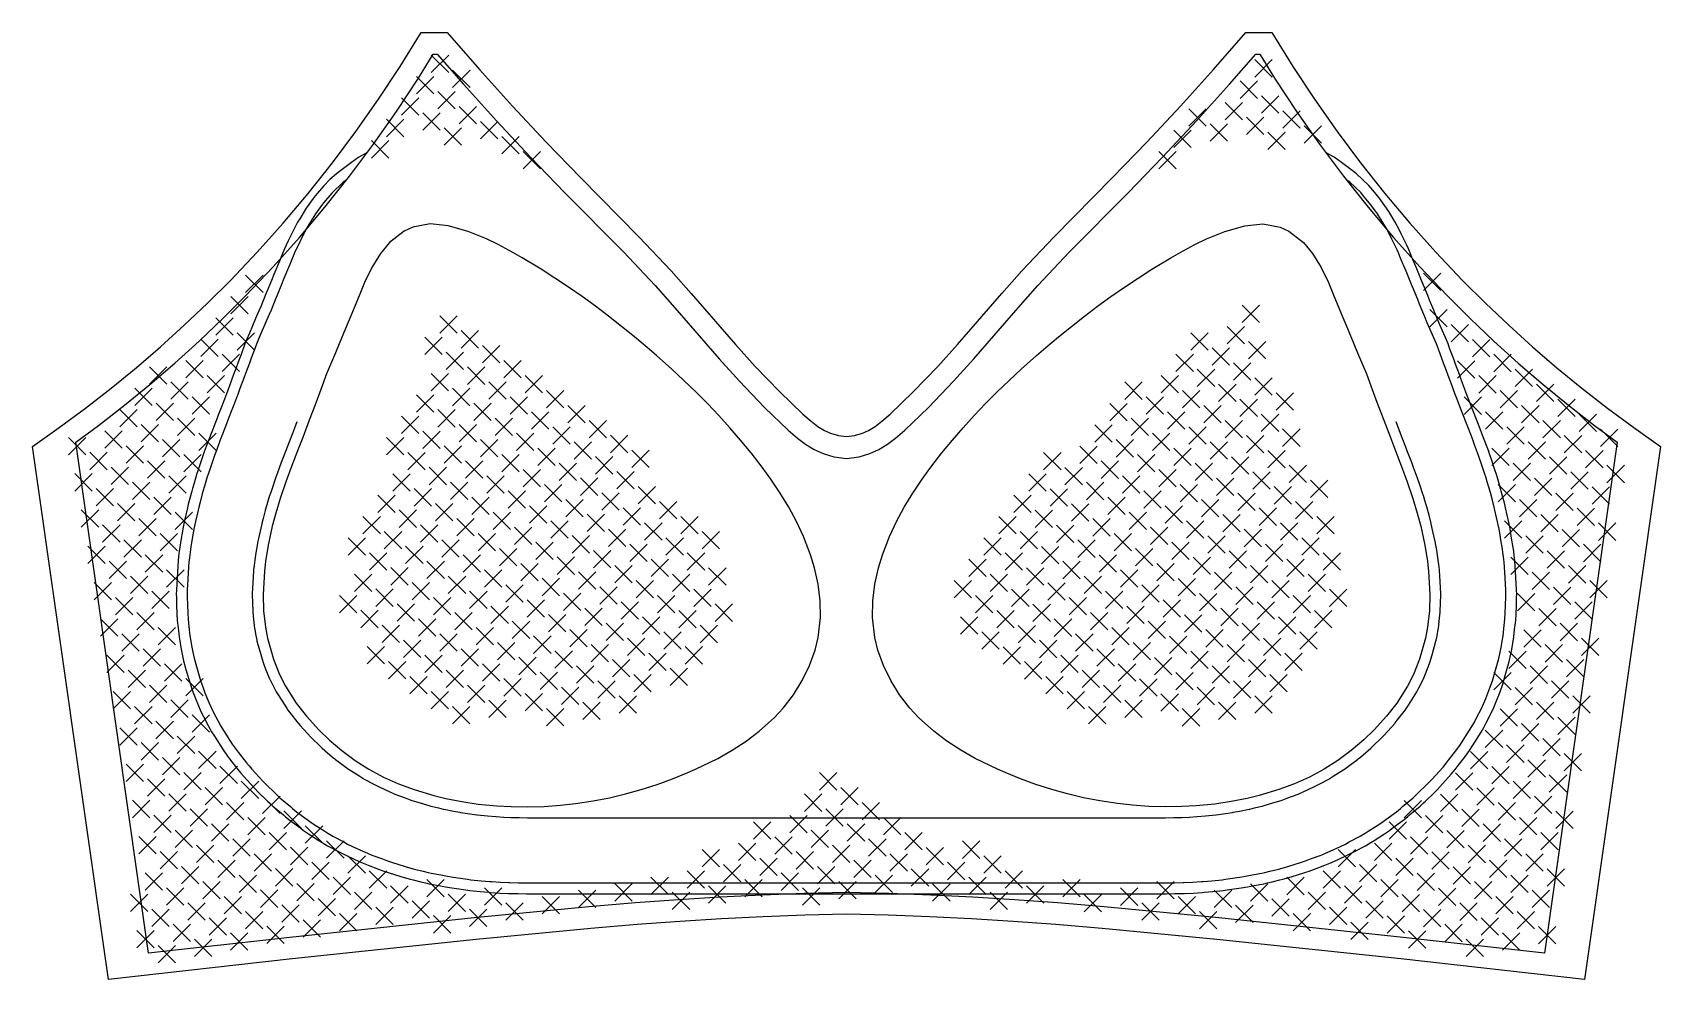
# Model space of a CAD drawing. Extents: x 16 to 391, y 11 to 229.
import ezdxf

# ---------------------------------------------------------------- set-up
doc = ezdxf.new("R2010")
doc.units = 0
doc.header["$PDMODE"] = 3
doc.header["$PDSIZE"] = 2
doc.layers.get('0').update_dxf_attribs({"linetype": 'CONTINUOUS'})
doc.layers.add('LAYER0', color=255, linetype='CONTINUOUS')

msp = doc.modelspace()

# ---------------------------------------------------------------- linework, layer by layer
at = {"color": 7}
for points in [[(92.561783, 201.548904), (92.5168, 201.527374), (90.678337, 200.526001), (88.95462, 199.337952), (86.225121, 197.237747), (85.562393, 196.727585), (83.965103, 195.358337), (82.520485, 193.828888), (80.638382, 191.613586), (80.149429, 191.016083), (78.574844, 188.800232), (77.058517, 186.325882), (76.578735, 185.540543), (75.602676, 183.742081), (74.40921, 181.246307), (73.931686, 180.243042), (73.575203, 179.450104), (72.787598, 177.591187), (72.439148, 176.764572), (72.368866, 176.595688), (71.114288, 173.541763), (70.549988, 172.165802), (70.544258, 172.151825), (69.55262, 169.728668), (69.12291, 168.675446), (68.141273, 166.302704), (67.721458, 165.285385), (67.138092, 163.901047), (66.908783, 163.354843), (65.456566, 159.999969), (64.805061, 158.472687), (64.433441, 157.536926), (63.548584, 155.134216), (63.128162, 153.988525), (62.248188, 151.613907), (61.833683, 150.491348), (60.948532, 148.132126), (60.539875, 147.039001), (59.538551, 144.420456), (59.087227, 143.238159), (58.249607, 141.108948), (57.84972, 140.059753), (56.932732, 137.690109), (56.492176, 136.547546), (56.399998, 136.303741), (55.508518, 133.898804), (55.075832, 132.727341), (54.897907, 132.225128), (54.030041, 129.667831), (53.584076, 128.351868), (53.366898, 127.671249), (52.71463, 125.493561), (52.352428, 124.273582), (52.179058, 123.653198), (51.679829, 121.74894), (51.382412, 120.607346), (51.195831, 119.827431), (50.617001, 117.17382), (50.242157, 115.447876), (50.048615, 114.430359), (49.691563, 112.246574), (49.43478, 110.664619), (49.316696, 109.824951), (49.167145, 108.569), (49.050865, 107.570786), (48.945923, 106.340408), (48.791962, 103.503159), (48.654083, 100.957191), (48.624817, 99.875648), (48.633926, 99.272079), (48.690022, 97.414108), (48.75246, 95.438614), (48.862511, 93.882515), (49.049038, 92.187653), (49.28418, 90.076859), (49.491852, 88.669601), (49.684464, 87.623482), (49.964069, 86.119713), (50.318817, 84.561211), (50.848118, 82.601341), (51.800003, 79.330856), (52.463646, 77.417587), (52.914158, 76.304314), (53.904678, 73.866714), (54.38575, 72.777054), (54.88131, 71.739372), (56.030117, 69.531281), (56.757076, 68.251373), (57.403183, 67.205421), (59.401978, 64.077309), (60.437534, 62.606842), (60.897484, 62.012413), (62.787029, 59.578594), (63.490982, 58.721989), (64.128372, 57.988792), (66.737572, 55.146057), (67.572052, 54.289745), (69.651505, 52.279755), (70.074913, 51.87669), (70.885933, 51.145779), (73.284569, 49.099895), (73.806923, 48.655937), (74.851036, 47.826855), (77.297157, 46.014088), (77.92794, 45.548134), (79.078705, 44.758602), (81.495529, 43.221626), (82.226273, 42.757206), (83.488258, 42.018501), (86.007896, 40.66478), (86.917542, 40.177608), (88.153061, 39.569679), (90.608833, 38.464661), (91.644577, 38.000347), (92.805611, 37.523041), (95.224846, 36.61615), (96.395844, 36.179123), (97.448357, 35.819328), (100.608444, 34.83633), (102.483536, 34.307217), (103.19529, 34.120438), (104.939957, 33.696751), (106.026939, 33.434822), (106.875252, 33.24979), (109.105652, 32.813789), (110.623657, 32.518948), (111.553093, 32.361053), (113.711533, 32.046532), (115.33078, 31.812517), (116.262352, 31.700127), (118.639442, 31.469769), (120.604256, 31.282543), (121.015442, 31.247639), (123.169586, 31.087141), (125.154655, 31.027298), (125.451485, 31.020554), (127.389519, 30.990915), (129.271805, 30.964409), (276.755432, 30.964409), (278.637726, 30.990915), (280.575775, 31.020554), (280.872528, 31.027296), (282.857666, 31.087135), (285.011841, 31.247641), (285.423004, 31.282547), (287.387787, 31.469772), (289.764862, 31.700123), (290.696442, 31.812515), (292.315704, 32.046528), (294.474152, 32.361053), (295.403595, 32.518948), (296.9216, 32.813793), (299.152008, 33.24979), (300.000305, 33.434818), (301.08728, 33.696751), (302.83194, 34.120438), (303.543762, 34.307232), (305.418823, 34.836338), (308.578888, 35.819324), (309.631409, 36.179123), (310.802399, 36.61615), (313.221649, 37.523041), (314.38266, 38.00034), (315.418396, 38.464653), (317.874176, 39.569675), (319.109711, 40.177616), (320.019379, 40.664787), (322.539001, 42.018509), (323.800934, 42.757179), (324.531677, 43.221603), (326.948517, 44.758579), (328.099396, 45.548195), (328.730164, 46.014141), (331.17627, 47.826912), (332.220245, 48.655884), (332.742615, 49.099846), (335.141266, 51.145729), (335.952271, 51.876629), (336.375732, 52.279747), (338.455261, 54.28981), (339.041779, 54.880848), (339.711517, 55.584469), (342.295502, 58.450047), (343.228088, 59.562965), (343.689575, 60.156189), (345.577576, 62.591187), (346.536835, 63.940155), (347.207245, 64.970718), (349.183838, 68.112923), (349.851898, 69.257385), (350.398346, 70.269096), (351.505676, 72.498215), (352.1185, 73.856697), (352.571228, 74.969078), (353.55954, 77.407562), (354.197327, 79.229126), (354.774994, 81.175293), (355.680511, 84.4589), (356.061981, 86.113319), (356.256775, 87.159027), (356.53421, 88.663208), (356.742767, 90.074036), (356.931793, 91.768631), (357.164429, 93.879684), (357.27475, 95.43766), (357.333557, 97.295547), (357.393311, 99.271126), (357.402435, 99.875648), (357.373169, 100.957275), (357.219513, 103.79454), (357.081329, 106.3405), (356.975677, 107.576996), (356.828918, 108.833298), (356.709808, 109.831161), (356.591888, 110.668159), (356.236938, 112.85228), (355.978058, 114.433899), (355.784271, 115.451637), (355.207336, 118.105659), (354.830597, 119.831192), (354.642883, 120.614838), (354.145844, 122.519669), (353.846222, 123.66069), (353.670898, 124.286827), (353.022369, 126.465637), (352.656372, 127.684479), (352.442291, 128.354446), (351.575195, 130.911987), (351.128479, 132.227707), (350.948608, 132.735001), (350.05896, 135.140625), (349.62442, 136.311417), (349.531921, 136.555695), (348.59848, 138.973465), (348.162018, 140.099884), (347.30835, 142.313858), (346.925476, 143.276245), (345.947601, 145.836258), (345.485138, 147.044846), (344.60907, 149.38533), (344.190704, 150.498993), (343.31958, 152.855194), (342.896301, 153.996017), (342.024292, 156.369431), (341.591095, 157.544327), (341.205627, 158.511398), (339.720642, 161.972351), (339.108215, 163.379044), (338.546021, 164.716171), (338.30246, 165.293365), (337.332611, 167.641312), (336.90152, 168.682281), (335.929749, 171.061371), (335.47995, 172.159225), (335.475586, 172.169922), (334.222137, 175.224304), (333.656708, 176.599808), (333.58255, 176.77774), (332.797028, 178.637527), (332.446472, 179.463257), (332.088806, 180.257233), (330.897919, 182.754227), (330.417786, 183.756241), (329.44101, 185.552826), (327.926331, 188.028152), (327.444885, 188.8125), (325.726074, 191.199295), (323.85849, 193.426895), (323.351624, 194.009323), (320.464844, 196.727615), (319.802094, 197.237778), (317.072601, 199.337982), (315.348877, 200.526016), (313.510437, 201.52739), (313.465454, 201.54892)], [(87.947586, 195.408691), (87.749893, 195.256577), (87.087379, 194.746567), (84.425713, 192.210205), (82.558533, 190.012482), (82.08419, 189.432831), (80.706429, 187.493958), (79.191002, 185.021088), (78.71212, 184.237213), (77.85807, 182.663559), (76.665581, 180.169846), (76.189041, 179.168625), (75.877113, 178.474792), (75.090401, 176.617996), (74.742836, 175.793488), (74.681335, 175.645706), (73.427048, 172.592468), (72.863022, 171.217178), (72.858009, 171.204956), (71.866867, 168.78302), (71.435349, 167.725372), (70.451805, 165.348022), (70.02887, 164.323135), (69.442543, 162.931763), (69.208549, 162.37439), (67.753479, 159.012939), (67.104576, 157.49176), (66.779411, 156.672974), (65.895058, 154.271622), (65.473763, 153.12355), (64.592911, 150.746567), (64.176651, 149.619263), (63.28973, 147.25531), (62.878307, 146.1548), (61.873905, 143.528198), (61.41832, 142.334732), (60.580936, 140.206131), (60.183529, 139.163437), (59.264793, 136.789291), (58.824787, 135.648132), (58.744129, 135.434814), (57.853161, 133.03125), (57.420982, 131.861145), (57.265293, 131.421722), (56.397602, 128.864929), (55.951809, 127.549461), (55.761776, 126.953926), (55.110378, 124.779129), (54.749035, 123.56205), (54.597336, 123.019211), (54.098591, 121.116798), (53.801655, 119.977058), (53.638397, 119.294632), (53.059807, 116.642128), (52.685204, 114.91729), (52.515854, 114.026962), (52.159035, 111.844597), (51.902481, 110.264069), (51.79916, 109.529358), (51.649986, 108.276573), (51.534077, 107.281525), (51.442249, 106.204948), (51.288296, 103.367828), (51.150425, 100.821999), (51.124817, 99.875648), (51.132786, 99.347527), (51.188831, 97.491318), (51.251213, 95.517593), (51.347507, 94.155998), (51.533852, 92.462784), (51.76881, 90.353653), (51.950523, 89.122299), (52.142738, 88.078331), (52.421944, 86.576721), (52.732346, 85.213028), (53.25531, 83.276634), (54.200397, 80.029503), (54.781086, 78.355392), (55.230919, 77.243782), (56.22076, 74.807861), (56.641701, 73.854408), (57.118835, 72.855301), (58.247913, 70.685143), (58.884003, 69.565224), (59.520096, 68.535477), (61.508633, 65.423409), (62.414745, 64.136757), (62.873455, 63.54393), (64.761757, 61.111713), (65.377716, 60.362183), (65.992973, 59.654442), (68.579376, 56.836555), (69.30954, 56.08728), (71.382149, 54.083908), (71.798645, 53.687416), (72.508286, 53.047867), (74.905258, 51.003407), (75.425949, 50.560871), (76.339546, 49.835423), (78.784119, 48.0238), (79.413345, 47.558994), (80.420273, 46.868153), (82.836792, 45.331367), (83.56723, 44.867142), (84.671471, 44.220776), (87.189644, 42.86784), (88.097839, 42.381447), (89.178917, 41.84951), (91.633095, 40.745209), (92.667244, 40.281609), (93.683144, 39.863968), (96.100677, 38.957714), (97.269981, 38.52132), (98.190926, 38.206501), (101.319328, 37.23336), (103.162468, 36.713261), (103.785255, 36.549831), (105.527779, 36.126667), (106.612602, 35.865253), (107.354874, 35.70335), (109.583794, 35.267639), (111.100327, 34.973083), (111.913582, 34.834927), (114.070572, 34.520615), (115.68837, 34.286812), (116.503487, 34.188469), (118.878586, 33.958305), (120.841408, 33.771271), (121.201195, 33.740726), (123.300194, 33.584339), (125.229988, 33.526161), (125.489716, 33.52026), (127.426239, 33.490646), (129.307007, 33.464161), (276.720215, 33.464161), (278.601013, 33.490646), (280.537537, 33.52026), (280.797211, 33.526161), (282.727051, 33.584335), (284.82608, 33.74073), (285.185852, 33.771271), (287.148651, 33.958309), (289.523712, 34.188465), (290.338867, 34.286812), (291.956665, 34.520615), (294.113678, 34.834927), (294.926941, 34.973083), (296.443451, 35.267639), (298.672363, 35.70335), (299.414642, 35.865253), (300.499451, 36.126663), (302.241974, 36.549828), (302.864838, 36.713272), (304.707947, 37.233368), (307.836304, 38.206497), (308.757263, 38.52132), (309.926575, 38.957714), (312.344086, 39.863968), (313.359985, 40.281601), (314.394135, 40.745201), (316.848328, 41.849506), (317.929443, 42.381454), (318.837616, 42.867844), (321.355804, 44.220783), (322.459991, 44.867119), (323.19043, 45.331348), (325.606964, 46.86813), (326.613983, 47.559048), (327.243195, 48.023849), (329.687744, 49.835472), (330.601227, 50.560822), (331.121918, 51.003365), (333.518921, 53.047825), (334.228546, 53.687363), (334.645111, 54.083904), (336.717743, 56.087337), (337.230957, 56.604496), (337.877472, 57.283695), (340.438873, 60.124233), (341.254883, 61.098038), (341.715118, 61.689663), (343.601868, 64.123055), (344.441223, 65.303406), (345.101257, 66.318001), (347.067719, 69.444077), (347.652252, 70.44548), (348.178406, 71.419579), (349.266693, 73.61042), (349.802917, 74.799095), (350.254974, 75.909805), (351.242615, 78.346611), (351.80069, 79.940491), (352.371399, 81.863342), (353.270447, 85.123512), (353.604248, 86.571121), (353.798645, 87.614685), (354.075684, 89.116699), (354.258179, 90.351173), (354.446991, 92.044121), (354.679443, 94.153526), (354.776001, 95.516754), (354.834747, 97.372871), (354.89444, 99.346695), (354.902435, 99.875648), (354.876831, 100.822075), (354.723175, 103.659203), (354.584991, 106.205025), (354.492554, 107.286964), (354.346191, 108.540092), (354.227417, 109.53479), (354.124237, 110.267166), (353.769562, 112.44986), (353.510895, 114.03006), (353.341339, 114.920578), (352.764618, 117.573494), (352.388123, 119.29792), (352.223877, 119.98362), (351.727325, 121.886589), (351.428192, 123.025764), (351.27478, 123.573631), (350.627136, 125.74955), (350.261993, 126.9655), (350.074677, 127.55172), (349.207733, 130.108765), (348.7612, 131.423981), (348.60379, 131.867859), (347.714661, 134.27211), (347.28064, 135.441513), (347.199707, 135.655258), (346.266785, 138.071625), (345.830139, 139.198547), (344.98053, 141.402039), (344.596191, 142.368057), (343.612427, 144.943512), (343.146973, 146.159912), (342.268219, 148.507553), (341.848083, 149.625946), (340.97522, 151.986908), (340.551056, 153.130096), (339.678162, 155.505905), (339.245453, 156.679443), (338.908173, 157.525635), (337.425812, 160.980499), (336.809723, 162.395554), (336.242096, 163.745682), (335.995453, 164.330109), (335.0224, 166.685837), (334.589447, 167.731354), (333.615875, 170.114807), (333.166595, 171.211426), (333.16275, 171.220779), (331.909576, 174.27449), (331.344452, 175.649307), (331.279572, 175.805008), (330.494904, 177.662689), (330.145264, 178.486313), (329.832306, 179.18103), (328.642395, 181.67598), (328.163239, 182.675949), (327.308563, 184.247955), (325.794769, 186.721817), (325.31424, 187.504684), (323.810272, 189.593124), (321.95752, 191.80307), (321.46579, 192.368088), (318.93985, 194.746597), (318.277344, 195.256592), (318.079651, 195.408707)], [(76.419128, 139.568756), (75.886024, 138.174652), (75.404877, 136.914215), (74.568916, 134.78923), (74.186394, 133.785583), (73.257179, 131.384354), (72.820435, 130.251678), (72.808914, 130.221207), (71.920998, 127.825867), (71.491867, 126.664017), (71.469627, 126.601242), (70.602966, 124.047493), (70.158211, 122.735085), (70.131058, 122.650009), (69.484856, 120.492554), (69.128662, 119.292831), (69.106995, 119.215279), (68.61116, 117.323975), (68.317116, 116.195343), (68.293793, 116.097855), (67.716644, 113.451973), (67.343483, 111.733765), (67.31929, 111.606575), (66.96386, 109.432732), (66.708694, 107.860733), (66.693939, 107.755775), (66.547028, 106.522003), (66.433334, 105.545975), (66.420212, 105.392174), (66.266304, 102.55587), (66.128471, 100.010841), (66.124817, 99.875648), (66.125954, 99.800201), (66.181679, 97.954582), (66.243729, 95.99144), (66.257484, 95.796921), (66.442741, 94.113617), (66.676598, 92.014381), (66.702553, 91.83847), (66.892387, 90.807449), (67.169189, 89.318771), (67.213531, 89.123955), (67.698456, 87.328407), (68.602768, 84.221359), (68.685722, 83.982201), (69.1315, 82.88063), (70.117264, 80.454735), (70.177399, 80.318527), (70.543991, 79.550896), (71.554672, 77.608292), (71.645546, 77.448303), (72.221581, 76.515793), (74.148575, 73.500031), (74.278023, 73.316223), (74.729286, 72.733032), (76.610123, 70.310425), (76.698112, 70.203346), (77.180611, 69.648331), (79.630173, 66.979523), (79.734482, 66.87249), (81.765976, 64.908852), (82.141068, 64.551773), (82.242447, 64.460411), (84.629417, 62.424484), (85.140083, 61.990463), (85.270592, 61.886829), (87.705879, 60.082088), (88.325813, 59.624146), (88.469658, 59.525455), (90.884361, 57.98983), (91.612984, 57.52676), (91.770729, 57.434422), (94.280167, 56.086185), (95.179604, 55.604481), (95.334038, 55.528488), (97.778648, 54.42849), (98.803223, 53.969185), (98.948357, 53.909519), (101.35569, 53.007092), (102.514778, 52.574509), (102.646339, 52.529533), (105.584602, 51.61554), (107.236099, 51.149517), (107.325073, 51.126171), (109.054672, 50.706142), (110.126579, 50.447845), (110.23262, 50.424717), (112.452675, 49.990738), (113.960342, 49.697903), (114.076523, 49.678165), (116.224792, 49.365124), (117.833878, 49.13258), (117.950317, 49.11853), (120.313454, 48.889526), (122.264297, 48.703629), (122.315697, 48.699265), (124.083824, 48.567532), (125.681984, 48.519352), (125.719086, 48.518509), (127.64653, 48.489029), (129.518219, 48.462673), (276.509003, 48.462673), (278.380707, 48.489029), (280.308167, 48.518509), (280.345245, 48.519352), (281.94342, 48.567528), (283.711548, 48.699268), (283.762939, 48.703629), (285.713776, 48.88953), (288.076904, 49.11853), (288.193359, 49.13258), (289.80246, 49.36512), (291.950745, 49.678165), (292.066925, 49.697903), (293.574585, 49.990738), (295.794617, 50.424717), (295.900665, 50.447845), (296.972565, 50.706142), (298.702179, 51.126171), (298.791168, 51.149521), (300.442657, 51.615543), (303.38089, 52.529533), (303.512482, 52.574509), (304.67157, 53.007092), (307.078888, 53.909519), (307.22403, 53.969181), (308.248596, 54.42849), (310.693207, 55.528488), (310.847656, 55.604481), (311.747101, 56.086185), (314.256531, 57.434422), (314.414246, 57.526756), (315.142883, 57.98983), (317.557587, 59.525452), (317.701447, 59.624153), (318.321381, 60.082092), (320.756653, 61.886837), (320.887146, 61.990459), (321.397827, 62.42448), (323.78479, 64.460403), (323.886169, 64.551765), (324.261261, 64.908844), (326.292755, 66.872498), (326.366089, 66.946373), (326.873108, 67.47905), (329.299042, 70.169357), (329.415619, 70.308472), (329.868408, 70.890488), (331.747711, 73.31427), (331.867615, 73.482887), (332.465302, 74.401672), (334.370911, 77.431), (334.454407, 77.574059), (334.858673, 78.322517), (335.832886, 80.283676), (335.909485, 80.453484), (336.357422, 81.554169), (337.341003, 83.980942), (337.420746, 84.208641), (337.949951, 85.991638), (338.810211, 89.111168), (338.85791, 89.31797), (339.049866, 90.348595), (339.324554, 91.837669), (339.350616, 92.014023), (339.538361, 93.697067), (339.769714, 95.79657), (339.783508, 95.991318), (339.841919, 97.836853), (339.901306, 99.800087), (339.902435, 99.875648), (339.898773, 100.010849), (339.745148, 102.847176), (339.607056, 105.392189), (339.593842, 105.546753), (339.449677, 106.780861), (339.333191, 107.756546), (339.318451, 107.861176), (338.965149, 110.035347), (338.707886, 111.607018), (338.683655, 111.734238), (338.108398, 114.380524), (337.733368, 116.09832), (337.7099, 116.196281), (337.216217, 118.08815), (336.920013, 119.216217), (336.898102, 119.294479), (336.255615, 121.453049), (335.895691, 122.651657), (335.868927, 122.735405), (335.003021, 125.289398), (334.557526, 126.601562), (334.535034, 126.664978), (333.648956, 129.060989), (333.217987, 130.222153), (333.206421, 130.252686), (332.276764, 132.660583), (331.838928, 133.790604), (331.013611, 135.931122), (330.620575, 136.918976), (329.608398, 139.568756)]]:
    msp.add_lwpolyline(points, dxfattribs=at)
for points in [[(85.30687, 155.5112), (83.201202, 150.625275), (81.892952, 147.068726), (80.577431, 143.514633), (79.247353, 139.965393), (77.73597, 136.010803), (76.520203, 132.889282), (75.153046, 129.352264), (73.837013, 125.797829), (72.52594, 121.932686), (71.525269, 118.581291), (70.736359, 115.565056), (69.78653, 111.203178), (69.176399, 107.460175), (68.916542, 105.256714), (68.624817, 99.875648), (68.742477, 96.070412), (69.161224, 92.291168), (69.62706, 89.77578), (71.003166, 84.919998), (72.43335, 81.395882), (73.772469, 78.762154), (76.255234, 74.846138), (78.584846, 71.843544), (81.47197, 68.670021), (83.864807, 66.362503), (86.759102, 63.895397), (89.811226, 61.635006), (92.953941, 59.636696), (96.359894, 57.808319), (99.82589, 56.250446), (103.388908, 54.916706), (107.915039, 53.555561), (110.712242, 52.878277), (114.437012, 52.152039), (118.19146, 51.606873), (122.50145, 51.192356), (125.757317, 51.018215), (129.553421, 50.962425), (133.348709, 51.064587), (137.136032, 51.324543), (140.569931, 51.698154), (144.658936, 52.316422), (148.383667, 53.043945), (152.078461, 53.920811), (155.739334, 54.943115), (159.362305, 56.106953), (162.943375, 57.408421), (166.478577, 58.843613), (168.255798, 59.622753), (173.380783, 62.116333), (176.70105, 63.990669), (179.893875, 66.05864), (182.928925, 68.346657), (186.427261, 71.52845), (188.403137, 73.683914), (190.768082, 76.738892), (192.822662, 80.010872), (194.518768, 83.464516), (195.808289, 87.064507), (196.496109, 89.92585), (197.003693, 94.560493), (196.927078, 98.379036), (196.458176, 102.190247), (195.641724, 105.953255), (194.73558, 109.000427), (193.141052, 113.184402), (191.528656, 116.628586), (189.714905, 119.968201), (187.729492, 123.211693), (185.602066, 126.367493), (183.5504, 129.193329), (181.034653, 132.448593), (178.627167, 135.384644), (176.144669, 138.25499), (173.592041, 141.062424), (170.974136, 143.809723), (168.295807, 146.49968), (165.56192, 149.135086), (162.777313, 151.718735), (159.234756, 154.877899), (157.075058, 156.741486), (154.163284, 159.182205), (151.211365, 161.57309), (148.219055, 163.911636), (145.186172, 166.195374), (142.112488, 168.421799), (138.997787, 170.588455), (135.841858, 172.692856), (132.644485, 174.732498), (128.333054, 177.337326), (126.123367, 178.60498), (122.782928, 180.397812), (120.047676, 181.72081), (115.835571, 183.435837), (111.290123, 184.742615), (107.127914, 185.214447), (103.087662, 184.405045), (101.150963, 183.487106), (97.762306, 180.879486), (95.627502, 178.350021), (93.645805, 175.113892), (91.990479, 171.64769), (90.86866, 168.99585), (89.05426, 164.576874), (87.622459, 161.07486), (86.180763, 157.587357)], [(320.720367, 155.5112), (322.82605, 150.625275), (324.134277, 147.068726), (325.449799, 143.514633), (326.779877, 139.965393), (328.29129, 136.010803), (329.50705, 132.889282), (330.874207, 129.352264), (332.190247, 125.797829), (333.501312, 121.932686), (334.501984, 118.581291), (335.290894, 115.565056), (336.240723, 111.203178), (336.85083, 107.460175), (337.110718, 105.256714), (337.402435, 99.875648), (337.28476, 96.070412), (336.866028, 92.291168), (336.400177, 89.77578), (335.024078, 84.919998), (333.593903, 81.395882), (332.254761, 78.762154), (329.772003, 74.846138), (327.442413, 71.843544), (324.555267, 68.670021), (322.162445, 66.362503), (319.268127, 63.895397), (316.216034, 61.635006), (313.073303, 59.636696), (309.667358, 57.808319), (306.201355, 56.250446), (302.638336, 54.916706), (298.112213, 53.555561), (295.315002, 52.878277), (291.59024, 52.152039), (287.835785, 51.606873), (283.525787, 51.192356), (280.269928, 51.018215), (276.473816, 50.962425), (272.678528, 51.064587), (268.891205, 51.324543), (265.457306, 51.698154), (261.368317, 52.316422), (257.643585, 53.043945), (253.948776, 53.920811), (250.287903, 54.943115), (246.664932, 56.106953), (243.083862, 57.408421), (239.548676, 58.843613), (237.771439, 59.622753), (232.646469, 62.116333), (229.326187, 63.990669), (226.133362, 66.05864), (223.098312, 68.346657), (219.599976, 71.52845), (217.6241, 73.683914), (215.259155, 76.738892), (213.204575, 80.010872), (211.508469, 83.464516), (210.218948, 87.064507), (209.531128, 89.92585), (209.02356, 94.560493), (209.100174, 98.379036), (209.569077, 102.190247), (210.385529, 105.953255), (211.291672, 109.000427), (212.886185, 113.184402), (214.498596, 116.628586), (216.312332, 119.968201), (218.29776, 123.211693), (220.425171, 126.367493), (222.476852, 129.193329), (224.992584, 132.448593), (227.400085, 135.384644), (229.882584, 138.25499), (232.435196, 141.062424), (235.053116, 143.809723), (237.73143, 146.49968), (240.465332, 149.135086), (243.249924, 151.718735), (246.792496, 154.877899), (248.952194, 156.741486), (251.863953, 159.182205), (254.815887, 161.57309), (257.808197, 163.911636), (260.841064, 166.195374), (263.914764, 168.421799), (267.029449, 170.588455), (270.185394, 172.692856), (273.382751, 174.732498), (277.694183, 177.337326), (279.90387, 178.60498), (283.244324, 180.397812), (285.979553, 181.72081), (290.191681, 183.435837), (294.737122, 184.742615), (298.899323, 185.214447), (302.939575, 184.405045), (304.876282, 183.487106), (308.264954, 180.879486), (310.39975, 178.350021), (312.381439, 175.113892), (314.036774, 171.64769), (315.1586, 168.99585), (316.972992, 164.576874), (318.404785, 161.07486), (319.846466, 157.587357)]]:
    msp.add_lwpolyline(points, close=True, dxfattribs=at)
for p in [(109.373299, 222.00061), (299.1073, 220.991089), (105.931847, 217.085693), (114.288216, 218.559143), (295.665833, 216.076172), (102.490379, 212.170792), (110.846764, 213.644226), (300.580719, 212.634705), (107.405296, 208.729324), (115.761673, 210.202774), (283.867981, 209.68782), (292.224365, 211.161285), (305.495636, 209.193237), (99.048927, 207.255875), (112.320206, 205.287872), (120.67659, 206.761322), (280.426514, 204.772903), (288.782898, 206.246368), (297.139282, 207.719818), (302.054199, 204.278351), (310.410553, 205.751785), (95.607468, 202.340958), (125.591499, 203.319855), (130.506409, 199.878403), (276.985046, 199.857986), (66.602348, 171.378021), (337.932007, 171.831772), (63.160889, 166.46312), (296.150146, 164.464508), (339.405457, 163.475403), (59.719429, 161.548203), (111.331108, 162.032547), (292.70871, 159.549591), (344.320374, 160.033936), (56.277969, 156.633286), (64.634338, 158.10675), (107.889656, 157.117645), (116.246017, 158.591095), (284.352325, 158.076141), (297.623627, 156.108124), (349.235291, 156.592484), (61.192879, 153.191833), (112.804565, 153.676193), (121.160934, 155.149628), (280.910889, 153.161224), (289.267242, 154.634674), (354.150208, 153.151031), (44.480137, 150.244934), (52.83651, 151.718384), (57.751419, 148.276917), (109.363106, 148.761276), (117.719482, 150.234726), (126.075844, 151.708176), (130.990753, 148.266708), (277.469421, 148.246307), (285.825806, 149.719757), (294.182159, 151.193222), (345.793823, 151.677567), (350.70874, 148.236115), (359.065125, 149.709564), (41.038685, 145.330017), (49.39505, 146.803467), (114.278023, 145.319809), (122.634392, 146.793274), (135.90567, 144.825256), (269.113037, 146.772858), (282.384338, 144.80484), (290.740723, 146.278305), (299.097076, 147.75177), (304.011963, 144.310303), (355.623657, 144.794647), (363.980042, 146.268097), (45.953598, 141.88855), (54.309959, 143.362015), (105.921646, 143.846359), (119.192932, 141.878357), (127.549301, 143.351807), (140.820587, 141.383804), (265.67157, 141.857941), (274.027954, 143.33139), (287.299255, 141.363388), (295.65564, 142.836853), (347.267273, 143.321198), (360.538574, 141.35318), (368.894958, 142.826645), (37.597225, 140.4151), (42.512138, 136.973648), (50.868507, 138.447098), (102.480186, 138.931458), (110.836563, 140.404892), (115.751472, 136.96344), (124.107841, 138.43689), (132.464218, 139.910355), (145.735489, 137.942337), (262.230133, 136.943024), (270.586487, 138.416473), (278.942871, 139.889954), (292.214172, 137.921936), (300.570526, 139.395386), (352.18219, 139.87973), (365.453491, 137.911728), (373.809875, 139.385193), (25.799393, 134.026733), (34.155766, 135.500198), (47.427048, 133.532181), (55.783424, 135.00563), (99.038727, 134.016541), (107.395103, 135.48999), (120.666382, 133.521973), (129.022751, 134.995438), (137.37912, 136.468903), (142.294037, 133.027435), (150.650406, 134.500885), (267.14505, 133.501556), (275.501404, 134.975037), (283.857788, 136.448486), (288.772705, 133.007019), (297.129059, 134.480469), (305.485443, 135.953918), (357.097107, 136.438263), (370.368408, 134.470276), (378.724792, 135.943726), (30.714306, 130.585281), (39.070679, 132.058731), (52.341965, 130.090729), (103.953644, 130.575073), (112.310013, 132.048538), (125.581299, 130.080521), (133.937668, 131.553986), (147.208954, 129.585983), (155.565308, 131.059418), (250.432312, 130.554688), (258.788696, 132.028122), (272.059937, 130.06012), (280.416321, 131.533569), (293.687622, 129.565567), (302.043976, 131.039001), (353.65564, 131.523376), (362.012024, 132.996811), (366.926941, 129.555359), (375.283325, 131.028809), (27.272846, 125.670364), (35.629219, 127.143814), (43.985588, 128.617279), (100.512184, 125.660164), (108.868553, 127.133621), (117.224922, 128.607071), (130.496216, 126.639061), (138.852585, 128.112518), (152.123871, 126.144516), (246.990845, 125.639763), (255.347229, 127.11322), (263.703583, 128.58667), (276.974854, 126.618652), (285.331238, 128.092102), (298.602539, 126.124107), (306.958893, 127.597549), (358.570557, 128.081909), (371.841858, 126.113892), (380.198242, 127.587357), (32.187759, 122.228912), (40.544128, 123.702362), (48.900505, 125.175819), (105.427094, 122.218704), (113.783463, 123.692162), (122.139839, 125.165619), (135.411118, 123.197601), (143.767487, 124.671066), (157.038773, 122.703064), (251.905762, 122.198303), (260.262146, 123.671761), (268.6185, 125.14521), (281.889771, 123.177193), (290.246155, 124.65065), (303.517456, 122.682648), (311.873779, 124.15609), (355.12912, 123.166992), (363.485474, 124.640457), (376.756775, 122.67244), (37.102669, 118.787453), (45.459045, 120.260902), (97.070724, 120.745255), (110.342003, 118.777245), (118.69838, 120.250702), (127.054749, 121.724159), (131.969666, 118.2827), (140.326035, 119.756149), (148.682404, 121.229599), (161.95369, 119.261604), (243.549393, 120.724846), (256.820679, 118.756844), (265.177063, 120.230309), (273.533417, 121.703751), (278.448334, 118.262291), (286.804688, 119.735733), (295.161072, 121.20919), (308.432343, 119.241188), (360.044006, 119.72554), (368.400391, 121.19899), (28.7463, 117.313995), (42.017586, 115.345993), (50.373955, 116.819443), (93.629265, 115.830345), (101.985634, 117.303795), (115.25692, 115.335785), (123.613289, 116.809242), (136.884583, 114.841248), (145.240936, 116.314682), (153.597321, 117.788147), (158.512238, 114.346687), (166.868607, 115.820145), (240.107925, 115.809944), (248.46431, 117.283386), (261.735596, 115.315392), (270.09198, 116.788849), (283.36322, 114.820831), (291.719604, 116.294273), (300.075989, 117.767731), (304.990875, 114.326271), (313.34726, 115.799728), (356.60257, 114.810623), (364.958923, 116.284073), (373.315308, 117.757538), (378.230225, 114.316071), (33.661209, 113.872536), (46.932495, 111.904533), (90.187813, 110.915428), (98.544174, 112.388885), (106.900543, 113.862335), (120.171829, 111.894325), (128.528198, 113.367783), (141.799484, 111.39978), (150.155853, 112.87323), (163.427139, 110.905228), (171.783508, 112.378685), (236.666473, 110.895027), (245.022842, 112.368484), (253.379211, 113.841927), (266.650513, 111.873932), (275.006897, 113.347389), (288.278137, 111.379372), (296.634521, 112.852814), (309.905792, 110.884811), (361.517487, 111.369156), (369.87384, 112.842621), (30.219755, 108.957626), (38.576126, 110.431076), (43.491035, 106.989616), (95.102722, 107.473969), (103.459084, 108.947426), (111.81546, 110.420876), (116.73037, 106.979416), (125.086746, 108.452866), (133.443115, 109.926331), (146.714401, 107.958328), (155.07077, 109.43177), (168.342056, 107.463768), (241.58139, 107.453568), (249.937744, 108.927025), (258.294128, 110.400475), (263.209045, 106.959015), (271.56543, 108.432472), (279.921783, 109.90593), (293.193054, 107.937912), (301.549438, 109.411354), (314.820709, 107.443359), (366.432404, 107.927704), (374.788757, 109.401154), (35.134666, 105.516167), (48.405949, 103.548157), (100.017632, 104.032509), (108.374001, 105.505966), (121.645279, 103.537956), (130.001648, 105.011414), (138.358032, 106.484863), (143.272934, 103.043411), (151.629303, 104.516869), (159.985687, 105.990311), (173.256958, 104.022308), (233.225006, 105.98011), (246.496307, 104.012108), (254.852661, 105.485573), (268.123962, 103.517555), (276.480316, 104.991013), (284.8367, 106.46447), (289.751617, 103.02301), (298.107971, 104.496452), (306.464355, 105.969894), (358.076019, 106.454254), (362.990936, 103.012802), (371.34729, 104.486237), (31.693209, 100.601257), (40.049583, 102.074707), (91.661263, 102.559059), (104.932549, 100.591049), (113.28891, 102.064507), (126.560196, 100.096497), (134.916565, 101.569946), (148.187851, 99.601952), (156.54422, 101.075409), (164.900604, 102.548851), (229.783554, 101.065193), (238.139923, 102.538651), (251.411209, 100.570656), (259.767578, 102.044113), (273.038879, 100.076096), (281.395233, 101.549553), (294.666504, 99.581551), (303.022888, 101.054993), (311.379272, 102.528442), (367.905823, 99.571335), (376.262207, 101.044785), (36.608124, 97.159798), (44.964493, 98.633247), (88.219803, 97.64415), (96.576172, 99.117599), (101.491089, 95.67614), (109.847458, 97.14959), (118.203827, 98.623047), (131.475098, 96.655045), (139.831482, 98.128494), (153.102768, 96.160492), (161.459137, 97.633949), (169.815506, 99.107391), (174.730423, 95.665939), (234.698471, 97.623734), (243.05484, 99.097191), (247.969757, 95.655739), (256.326111, 97.129196), (264.682495, 98.602654), (277.953796, 96.634636), (286.31015, 98.108093), (299.581421, 96.140091), (307.937805, 97.613541), (316.294159, 99.086983), (359.5495, 98.097885), (372.82074, 96.129883), (33.166664, 92.244881), (41.523033, 93.718338), (93.134712, 94.20269), (106.405998, 92.23468), (114.762375, 93.70813), (123.118736, 95.181595), (136.390015, 93.213577), (144.746399, 94.687035), (158.01767, 92.719032), (166.374054, 94.19249), (231.257019, 92.708832), (239.613373, 94.182274), (252.884674, 92.214279), (261.241028, 93.687737), (269.597412, 95.161194), (282.868713, 93.193176), (291.225037, 94.666634), (304.496338, 92.698639), (312.852722, 94.172081), (364.464386, 94.656418), (38.081573, 88.803421), (46.437946, 90.276878), (98.049629, 90.76123), (111.320908, 88.793221), (119.677284, 90.266678), (128.033646, 91.740128), (132.948563, 88.298676), (141.304932, 89.772125), (149.661301, 91.245575), (162.932587, 89.277573), (171.288971, 90.751038), (236.171921, 89.267372), (244.52829, 90.740822), (257.799591, 88.77282), (266.155945, 90.246277), (274.512329, 91.719734), (279.427246, 88.278275), (287.7836, 89.751717), (296.139954, 91.225174), (309.411255, 89.257179), (361.022919, 89.741501), (369.379303, 91.214966), (42.996487, 85.361961), (94.60817, 85.846313), (102.964539, 87.319771), (116.235825, 85.351761), (124.592194, 86.825211), (137.863464, 84.857216), (146.219849, 86.330666), (154.576218, 87.804115), (159.491119, 84.362656), (167.847504, 85.836121), (241.086823, 85.82592), (249.443207, 87.299362), (262.714478, 85.33136), (271.070862, 86.804817), (284.342133, 84.836815), (292.698517, 86.310257), (301.054871, 87.783722), (305.969788, 84.342262), (357.581482, 84.826599), (365.937836, 86.300049), (374.29425, 87.773499), (34.640114, 83.888512), (47.9114, 81.920502), (99.523079, 82.404854), (107.879456, 83.878311), (121.150734, 81.910309), (129.507111, 83.383759), (142.778381, 81.415756), (151.134766, 82.889206), (164.406036, 80.921204), (246.00174, 82.38446), (254.358124, 83.857903), (267.629395, 81.8899), (275.985779, 83.363358), (289.25705, 81.395355), (297.613434, 82.868805), (362.496399, 81.385147), (370.852783, 82.858582), (39.555027, 80.447052), (44.46994, 77.005592), (52.826313, 78.479042), (104.437988, 78.963394), (112.794365, 80.436859), (117.709274, 76.995392), (126.065643, 78.468842), (134.422028, 79.942299), (147.693298, 77.974297), (156.049667, 79.447746), (250.916656, 78.943001), (259.27301, 80.416443), (264.187927, 76.974983), (272.544312, 78.448441), (280.900696, 79.921898), (294.171967, 77.953903), (302.52832, 79.427345), (354.140015, 79.911682), (367.411316, 77.94368), (36.113571, 75.532135), (49.384853, 73.564133), (109.352905, 75.521942), (122.624191, 73.55394), (130.98056, 75.02739), (139.336929, 76.500839), (144.251846, 73.05938), (152.608215, 74.532837), (255.831573, 75.501541), (269.102844, 73.533524), (277.459229, 75.006981), (285.815613, 76.480438), (290.73053, 73.038986), (299.086853, 74.512444), (359.054932, 76.47023), (363.969849, 73.028763), (372.326233, 74.502213), (41.028484, 72.090675), (54.299763, 70.122673), (114.267815, 72.080475), (135.895477, 71.58593), (260.74649, 72.060081), (282.374146, 71.565521), (355.613464, 71.555313), (368.884766, 69.587296), (37.587025, 67.175766), (45.943398, 68.649216), (352.171997, 66.640411), (360.528381, 68.113846), (42.501938, 63.73431), (50.858307, 65.207756), (55.77322, 61.7663), (357.086945, 63.198944), (365.443298, 64.672379), (39.060478, 58.819397), (47.416847, 60.29285), (60.688133, 58.324844), (348.73056, 61.72551), (353.645508, 58.284042), (362.001831, 59.757477), (370.358215, 61.230927), (43.975388, 55.377937), (52.33176, 56.851391), (65.603043, 54.883385), (198.810425, 56.830986), (345.289093, 56.810593), (358.560394, 54.842575), (366.916748, 56.316025), (48.890301, 51.936478), (57.246674, 53.409935), (70.51796, 51.441925), (195.368958, 51.916077), (203.725342, 53.389526), (341.847656, 51.895676), (350.204041, 53.369125), (363.475311, 51.401123), (40.533928, 50.463024), (45.448841, 47.021564), (53.805214, 48.495018), (62.161583, 49.968475), (75.432869, 48.000465), (191.927505, 47.001167), (200.283875, 48.474617), (208.640259, 49.948067), (333.491272, 50.422226), (338.406189, 46.980774), (346.762573, 48.454208), (355.118927, 49.927658), (368.390228, 47.959671), (50.363754, 43.580109), (58.720123, 45.053562), (67.0765, 46.527016), (71.991409, 43.085556), (80.347778, 44.559006), (183.571136, 45.52771), (196.842422, 43.559708), (205.198792, 45.033157), (213.555161, 46.506615), (218.470078, 43.065155), (330.049805, 45.507309), (343.321106, 43.539307), (351.67749, 45.012741), (360.033844, 46.486206), (364.948761, 43.044754), (42.007381, 42.106651), (55.278664, 40.138649), (63.63504, 41.612103), (76.906326, 39.644096), (85.262695, 41.11755), (180.129684, 40.612801), (188.486053, 42.08625), (201.757324, 40.118248), (210.113708, 41.591705), (223.384995, 39.623695), (231.741364, 41.097153), (326.608337, 40.592392), (334.964722, 42.065857), (348.236023, 40.097839), (356.592407, 41.571289), (46.922295, 38.665192), (60.193581, 36.697189), (68.54995, 38.170647), (81.821236, 36.202641), (90.177605, 37.67609), (171.773315, 39.139351), (176.688232, 35.697891), (185.044586, 37.171341), (193.40097, 38.644791), (206.672241, 36.676796), (215.028625, 38.150246), (228.299896, 36.182236), (236.656281, 37.655693), (318.251984, 39.118942), (323.16687, 35.677475), (331.523254, 37.15094), (339.879639, 38.62439), (353.15094, 36.656387), (361.507324, 38.129837), (43.480835, 33.750282), (51.837204, 35.223736), (56.752121, 31.782276), (65.10849, 33.25573), (73.464859, 34.729187), (86.736145, 32.761181), (95.092514, 34.234631), (108.3638, 32.266632), (159.975479, 32.750984), (168.331848, 34.224434), (181.603134, 32.256432), (189.959503, 33.729881), (198.315887, 35.203331), (203.230789, 31.761879), (211.587158, 33.235336), (219.943542, 34.708786), (233.214813, 32.740776), (241.571198, 34.214233), (254.842468, 32.246231), (276.470123, 31.751678), (306.454163, 32.730576), (314.810516, 34.204041), (328.081787, 32.236023), (336.438202, 33.709473), (344.794556, 35.182922), (358.065857, 33.214935), (366.422211, 34.68837), (40.039375, 28.835367), (48.395748, 30.308823), (61.66703, 28.340818), (70.023407, 29.814272), (78.379776, 31.287727), (91.651062, 29.319721), (100.007431, 30.793175), (113.278717, 28.825172), (121.635086, 30.298622), (134.906372, 28.330624), (143.262741, 29.804073), (151.61911, 31.277523), (164.890396, 29.309525), (173.246765, 30.782974), (194.87442, 30.288422), (224.858429, 31.267326), (238.12973, 29.299316), (246.486084, 30.772774), (259.757385, 28.804779), (268.113739, 30.278221), (281.38504, 28.310219), (289.741425, 29.783676), (298.097778, 31.257126), (311.36908, 29.289124), (319.725433, 30.762573), (332.996735, 28.794556), (341.353088, 30.268005), (349.709473, 31.74147), (354.62439, 28.300018), (362.980743, 29.773468), (44.954288, 25.393909), (53.310661, 26.867363), (66.58194, 24.899359), (74.938316, 26.372814), (83.294685, 27.846268), (88.209595, 24.404808), (96.565971, 25.878265), (104.922348, 27.351715), (118.193619, 25.383713), (126.550003, 26.857166), (273.028656, 26.836761), (286.299957, 24.868759), (294.656311, 26.342224), (303.012695, 27.815659), (307.927612, 24.374207), (316.283966, 25.847656), (324.64035, 27.321121), (337.911621, 25.353088), (346.268005, 26.826553), (359.539307, 24.858551), (49.869202, 21.95245), (58.225571, 23.425905), (71.496857, 21.457901), (79.853226, 22.931355), (109.837257, 23.910255), (321.198883, 22.406204), (329.555267, 23.879654), (342.826538, 21.911636), (351.182922, 23.385101), (364.454224, 21.417099), (41.512833, 20.479), (46.427742, 17.03754), (54.784111, 18.510992), (63.140488, 19.984446), (334.470184, 20.438187), (347.741455, 18.470184), (356.097839, 19.943634)]:
    msp.add_point(p, dxfattribs=at)
at = {"layer": 'LAYER0', "color": 7}
for points in [[(384.363647, 138.282684), (390.513672, 133.942688), (373.013672, 11.222682), (330.673645, 15.942683), (288.29364, 20.392696), (261.923645, 22.942684), (251.253677, 23.842678), (241.393631, 24.572689), (231.813675, 25.162685), (222.223648, 25.632687), (212.623672, 25.982693), (203.013626, 26.222683), (193.40358, 25.982693), (183.803604, 25.632687), (174.213577, 25.162685), (164.633621, 24.572689), (154.773575, 23.842678), (144.103592, 22.942684), (117.733589, 20.392696), (75.353584, 15.942683), (33.013561, 11.222682), (15.513561, 133.942688), (21.663586, 138.282684), (27.693615, 142.742676), (33.583569, 147.332672), (39.343578, 152.042694), (44.973583, 156.88269), (50.473583, 161.852692), (55.833569, 166.942688), (61.07362, 172.162689), (67.243599, 178.652679), (73.21357, 185.322693), (78.993599, 192.172729), (84.583565, 199.212708), (89.973579, 206.442688), (95.183601, 213.852722), (100.193611, 221.442688), (105.013557, 229.222717), (111.013557, 229.222717), (118.483589, 220.702698), (126.103584, 212.292725), (133.853592, 204.002686), (141.743607, 195.832703), (155.203629, 182.192688), (162.613602, 174.342682), (167.253616, 169.1427), (177.453629, 157.402679), (182.003616, 152.332672), (187.623611, 146.472687), (192.953629, 141.402679), (194.853592, 139.752686), (196.423599, 138.562683), (197.913589, 137.6427), (199.363602, 136.972687), (201.133621, 136.452698), (203.013626, 136.222687), (204.893631, 136.452698), (206.663651, 136.972687), (208.113663, 137.6427), (209.603653, 138.562683), (211.17366, 139.752686), (213.073624, 141.402679), (218.403641, 146.472687), (224.023636, 152.332672), (228.573624, 157.402679), (238.773636, 169.1427), (243.413651, 174.342682), (250.823624, 182.192688), (264.28363, 195.832703), (272.173645, 204.002686), (279.923645, 212.292725), (287.54364, 220.702698), (295.013672, 229.222717), (301.013672, 229.222717), (305.833618, 221.442688), (310.843628, 213.852722), (316.05365, 206.442688), (321.443665, 199.212708), (327.03363, 192.172729), (332.81366, 185.322693), (338.78363, 178.652679), (344.953613, 172.162689), (350.193665, 166.942688), (355.55365, 161.852692), (361.05365, 156.88269), (366.683655, 152.042694), (372.443665, 147.332672), (378.333618, 142.742676)], [(380.547119, 134.88649), (363.776794, 17.283371), (331.2117, 20.913675), (288.795349, 25.367504), (262.37442, 27.922417), (251.648392, 28.827139), (241.731903, 29.561329), (232.089737, 30.155157), (222.437119, 30.628225), (212.777176, 30.980417), (203.013626, 31.224241), (193.250076, 30.980417), (183.590134, 30.628225), (173.937515, 30.155157), (164.295334, 29.561329), (154.378845, 28.827139), (143.652817, 27.922417), (117.231888, 25.367504), (74.815529, 20.913675), (42.250465, 17.283371), (25.480137, 134.88649), (30.717432, 138.760147), (36.703259, 143.42485), (42.556362, 148.210999), (48.279972, 153.13147), (53.871758, 158.184418), (59.319962, 163.358185), (64.650528, 168.66835), (70.919121, 175.26207), (76.987877, 182.04245), (82.863007, 189.005188), (88.546661, 196.163162), (94.023773, 203.509964), (99.316032, 211.036972), (104.406136, 218.748276), (107.797707, 224.222717), (108.747726, 224.222717), (114.750908, 217.375717), (122.424477, 208.906616), (130.22879, 200.558487), (138.165726, 192.33992), (151.605728, 178.720184), (158.929535, 170.961456), (163.5009, 165.838425), (173.705566, 154.093048), (178.337677, 148.931534), (184.094391, 142.928986), (189.58963, 137.701813), (191.700745, 135.868454), (193.593613, 134.433731), (195.542953, 133.230133), (197.600769, 132.279266), (200.118546, 131.539597), (203.013626, 131.185394), (205.908691, 131.539597), (208.426483, 132.279266), (210.484283, 133.230133), (212.43364, 134.433731), (214.326508, 135.868454), (216.437607, 137.701813), (221.932861, 142.928986), (227.689575, 148.931534), (232.321671, 154.093048), (242.526352, 165.838425), (247.097702, 170.961456), (254.421524, 178.720184), (267.861511, 192.33992), (275.798462, 200.558487), (283.602753, 208.906616), (291.276337, 217.375717), (297.27951, 224.222717), (298.229553, 224.222717), (301.621094, 218.748276), (306.711212, 211.036972), (312.003479, 203.509964), (317.480591, 196.163162), (323.164246, 189.005188), (329.039368, 182.04245), (335.108124, 175.26207), (341.376709, 168.66835), (346.707275, 163.358185), (352.155487, 158.184418), (357.747284, 153.13147), (363.470886, 148.210999), (369.323975, 143.42485), (375.309814, 138.760147)]]:
    msp.add_lwpolyline(points, close=True, dxfattribs=at)

doc.saveas('drawing.dxf')
